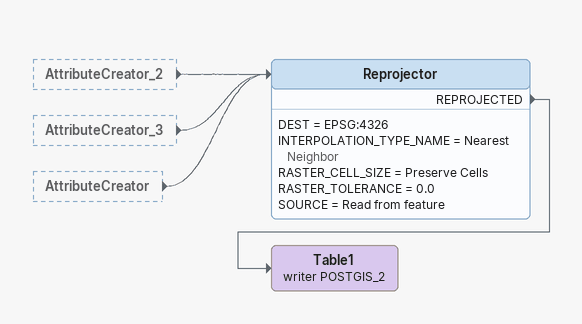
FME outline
AttributeCreator_2 [outside]
    -> Reprojector
AttributeCreator_3 [outside]
    -> Reprojector
AttributeCreator [outside]
    -> Reprojector
Reprojector
    DEST = EPSG:4326
    INTERPOLATION_TYPE_NAME = Nearest Neighbor
    RASTER_CELL_SIZE = Preserve Cells
    RASTER_TOLERANCE = 0.0
    SOURCE = Read from feature
    REPROJECTED -> Table1 (writer POSTGIS_2)
Table1 (writer POSTGIS_2)
